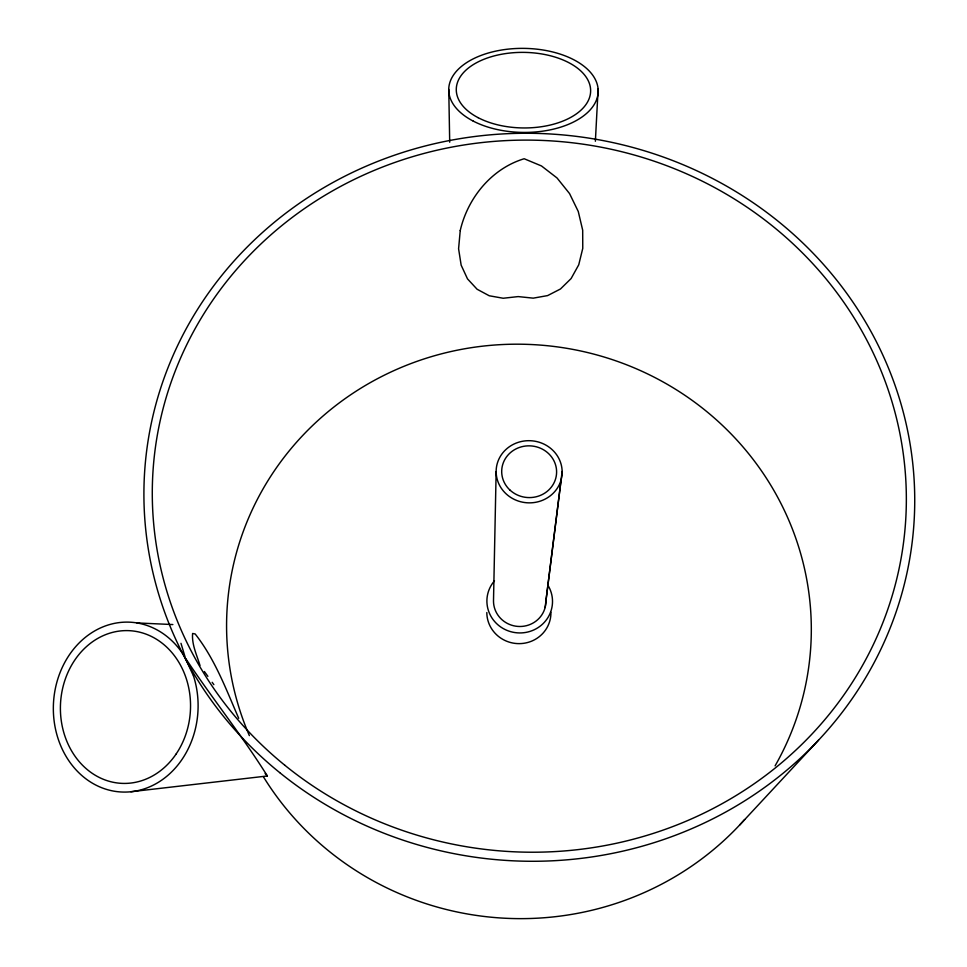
<?xml version="1.0" encoding="UTF-8"?>
<svg xmlns="http://www.w3.org/2000/svg" width="967" height="967" viewBox="0 0 967 967"><rect width="100%" height="100%" fill="white"/><g stroke="black" fill="none" stroke-linecap="round" stroke-linejoin="round"><path stroke-width="1.45" d="M496.144 471.691L493.496 601.148A26.218 25.311 5.4 0 0 519.968 626.495A26.218 25.311 5.4 0 0 545.908 600.978L562.141 471.485M595.37 141.267L598.126 88.94M545.11 607.542L561.174 479.547A33.011 31.077 4 0 0 520.041 441.822A33.011 31.077 4 0 0 506.225 493.956A33.011 31.077 4 0 0 561.174 479.547M739.586 825.093L818.541 740.154M130.871 791.743L267.363 775.981C242.076 735.561 211.966 698.053 185.664 658.479M136.963 622.941L172.863 624.561M265.139 773.527L267.363 775.981M204.388 671.521L207.893 676.344M212.172 682.291L213.864 684.66M238.716 718.324C226.145 689.398 214.843 658.914 195.153 633.953L192.602 633.482C191.647 644.542 196.869 655.094 200 665.501M180.986 643.309L184.842 656.194M448.761 89.363L449.703 142.222M249.365 735.609A292.469 283.319 5.9 0 1 534.376 344.687A292.469 283.319 5.9 0 1 775.087 765.864M550.936 612.316A32.068 31.029 5.6 0 1 519.194 643.635A32.068 31.029 5.6 0 1 486.812 612.522M547.866 585.168A32.818 31.681 5.4 0 1 539.61 626.568A32.818 31.681 5.4 0 1 496.035 623.05A32.818 31.681 5.4 0 1 494.463 580.853M744.687 819.508A297.933 288.71 5.9 0 1 263.568 777.033M460.232 230.569L458.588 248.749L461.15 265.163L467.508 278.883L477.094 289.242L489.242 295.769L503.203 298.247L518.191 296.591L533.24 298.15L547.6 295.6L560.473 288.988L571.098 278.569L578.737 264.813L582.763 248.374L582.69 230.206L578.266 211.483L569.551 193.581L557.004 177.94L541.472 165.949L524.174 158.745C491.611 168.584 467.726 197.945 460.232 230.569M193.448 675.8L184.383 656.194A85.011 72.344 -87.1 0 0 62.541 666.843A85.011 72.344 -87.1 0 0 120.331 791.937A85.011 72.344 -87.1 0 0 193.448 675.8M284.661 765.115A377.142 355.941 4.2 0 0 900.084 563.761A377.142 355.941 4.2 0 0 403.203 159.615A377.142 355.941 4.2 0 0 284.661 765.115M176.018 754.163A76.441 65.043 -87.1 0 0 135.706 631.366A76.441 65.043 -87.1 0 0 64.704 735.512A76.441 65.043 -87.1 0 0 176.018 754.163M279.668 772.585A385.519 363.882 4.2 0 0 908.436 565.828A385.519 363.882 4.2 0 0 399.867 153.39A385.519 363.882 4.2 0 0 279.668 772.585M510.056 490.16A27.463 25.867 4 0 0 555.783 478.206A27.463 25.867 4 0 0 521.6 446.778A27.463 25.867 4 0 0 510.056 490.16M473.189 121.08A74.737 42.028 0.7 0 0 596.494 99.903A74.737 42.028 0.7 0 0 500.761 50.163A74.737 42.028 0.7 0 0 473.189 121.08M478.121 117.672A67.182 37.786 0.7 0 0 589.072 98.815A67.182 37.786 0.7 0 0 503.227 53.959A67.182 37.786 0.7 0 0 478.121 117.672"/></g></svg>
